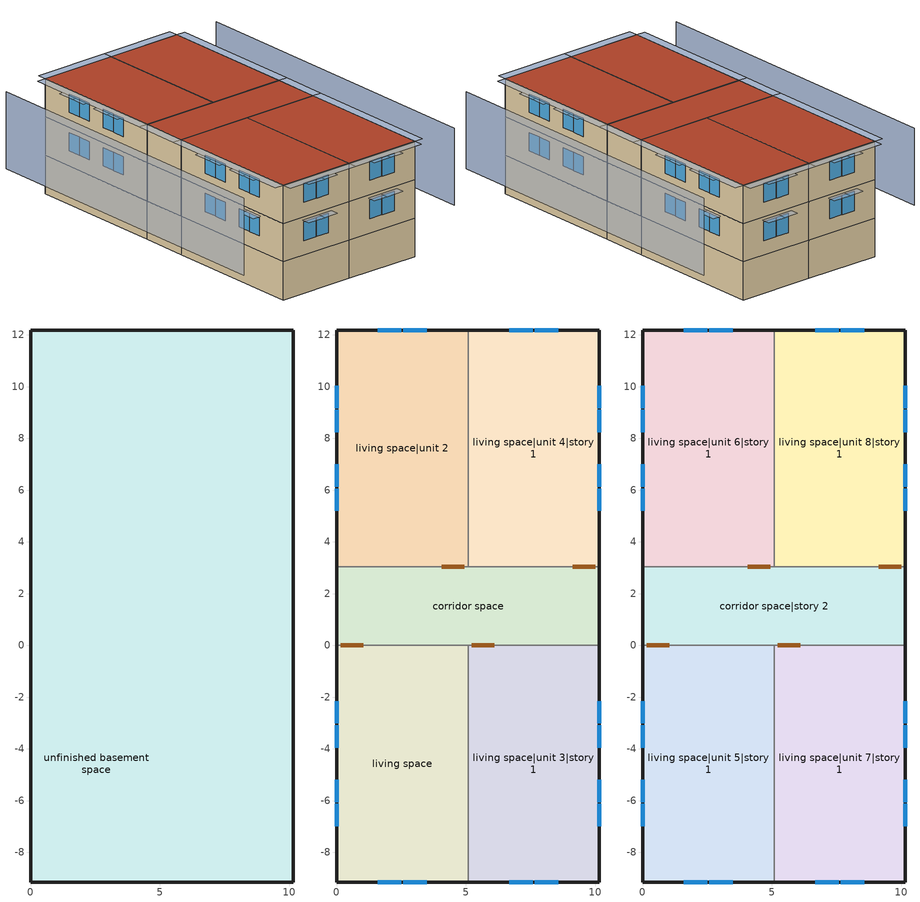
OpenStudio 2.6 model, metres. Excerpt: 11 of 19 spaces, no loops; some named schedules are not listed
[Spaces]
unfinished basement space
 floor foundation (FloorFndGrndUnfinB): 0,0 0,3.05 10.16,3.05 10.16,0 z-2.44
 floor foundation (FloorFndGrndUnfinB 1): 0,-9.14 0,0 5.08,0 5.08,-9.14 z-2.44
 floor foundation (FloorFndGrndUnfinB 3): 0,3.05 0,12.19 5.08,12.19 5.08,3.05 z-2.44
 floor foundation (FloorFndGrndUnfinB 2): 5.08,-9.14 5.08,0 10.16,0 10.16,-9.14 z-2.44
 floor foundation (FloorFndGrndUnfinB 4): 5.08,3.05 5.08,12.19 10.16,12.19 10.16,3.05 z-2.44
 wall foundation (WallFndGrndUnfinB 3): 0,12.19 0,3.05 0,0 z-2.44:0
 wall foundation (WallFndGrndUnfinB 4): 10.16,0 10.16,3.05 10.16,12.19 5.08,12.19 0,12.19 z-2.44:0
 wall foundation (WallFndGrndUnfinB 1): 0,0 0,-9.14 z-2.44:0
 wall foundation (WallFndGrndUnfinB 2): 0,-9.14 5.08,-9.14 10.16,-9.14 10.16,0 z-2.44:0
 ceiling adiabatic (RoofUnfinUninsExt): 10.16,0 10.16,3.05 0,3.05 0,0 z0
living space
 floor to unfinished basement space (FloorUnfinBInsFin Reversed): 0,-9.14 0,0 5.08,0 5.08,-9.14 z0
 wall outside (WallExtInsFin): 0,0 0,-9.14 5.08,-9.14 z0:2.44
 wall adiabatic (WallIntFinUninsFin): 5.08,0 0,0 z0:2.44
 wall to living space|unit 3|story 1 (WallIntFinUninsFin Reversed): 5.08,-9.14 5.08,0 z0:2.44
 window (WindowConstruction): 1.6,-9.14 2.51,-9.14 / 2.57,-9.14 3.48,-9.14 z0.91:2.13; 0,-2.15 0,-3.02 / 0,-3.08 0,-3.95 / 0,-5.2 0,-6.07 / 0,-6.13 0,-6.99 z0.98:2.13
living space|unit 2
 floor to unfinished basement space (FloorUnfinBInsFin Reversed): 0,3.05 0,12.19 5.08,12.19 5.08,3.05 z0
 wall outside (WallExtInsFin): 5.08,12.19 0,12.19 0,3.05 z0:2.44
 wall to living space|unit 4|story 1 (WallIntFinUninsFin Reversed): 5.08,3.05 5.08,12.19 z0:2.44
 wall adiabatic (WallIntFinUninsFin): 0,3.05 5.08,3.05 z0:2.44
 window (WindowConstruction): 3.48,12.19 2.57,12.19 / 2.51,12.19 1.6,12.19 z0.91:2.13; 0,10.04 0,9.17 / 0,9.11 0,8.25 / 0,6.99 0,6.13 / 0,6.07 0,5.2 z0.98:2.13
living space|unit 3|story 1
 floor to unfinished basement space (FloorUnfinBInsFin Reversed): 5.08,-9.14 5.08,0 10.16,0 10.16,-9.14 z0
 wall outside (WallExtInsFin): 5.08,-9.14 10.16,-9.14 10.16,0 z0:2.44
 wall adiabatic (WallIntFinUninsFin): 10.16,0 5.08,0 z0:2.44
 window (WindowConstruction): 6.68,-9.14 7.59,-9.14 / 7.65,-9.14 8.56,-9.14 z0.91:2.13; 10.16,-6.99 10.16,-6.13 / 10.16,-6.07 10.16,-5.2 / 10.16,-3.95 10.16,-3.08 / 10.16,-3.02 10.16,-2.15 z0.98:2.13
living space|unit 4|story 1
 floor to unfinished basement space (FloorUnfinBInsFin Reversed): 5.08,3.05 5.08,12.19 10.16,12.19 10.16,3.05 z0
 wall outside (WallExtInsFin): 10.16,3.05 10.16,12.19 5.08,12.19 z0:2.44
 wall adiabatic (WallIntFinUninsFin): 5.08,3.05 10.16,3.05 z0:2.44
 window (WindowConstruction): 8.56,12.19 7.65,12.19 / 7.59,12.19 6.68,12.19 z0.91:2.13; 10.16,5.2 10.16,6.07 / 10.16,6.13 10.16,6.99 / 10.16,8.25 10.16,9.11 / 10.16,9.17 10.16,10.04 z0.98:2.13
corridor space
 floor adiabatic (FloorUnfinUninsUnfin): 0,0 0,3.05 10.16,3.05 10.16,0 z0
 wall outside (WallExtUninsUnfin): 0,3.05 0,0 / 10.16,0 10.16,3.05 z0:2.44
 wall adiabatic (WallIntUnfinUninsUnfin): 0,0 5.08,0 10.16,0 / 10.16,3.05 5.08,3.05 0,3.05 z0:2.44
 door inside (UninsDoor): 0.15,0 1.02,0 / 4.93,3.05 4.06,3.05 / 5.23,0 6.1,0 / 10.01,3.05 9.14,3.05 z0:2.13
 ceiling adiabatic (RoofUnfinUninsExt): 10.16,0 10.16,3.05 0,3.05 0,0 z2.44
living space|unit 5|story 1
 floor to living space (FloorFinUninsFin): 0,-9.14 0,0 5.08,0 5.08,-9.14 z2.44
 wall outside (WallExtInsFin): 0,0 0,-9.14 5.08,-9.14 z2.44:4.88
 wall to living space|unit 7|story 1 (WallIntFinUninsFin): 5.08,-9.14 5.08,0 z2.44:4.88
 wall adiabatic (WallIntFinUninsFin): 5.08,0 0,0 z2.44:4.88
 window (WindowConstruction): 1.6,-9.14 2.51,-9.14 / 2.57,-9.14 3.48,-9.14 z3.35:4.57; 0,-2.15 0,-3.02 / 0,-3.08 0,-3.95 / 0,-5.2 0,-6.07 / 0,-6.13 0,-6.99 z3.42:4.57
 roof outside (RoofFinInsExt): 5.08,-9.14 5.08,0 0,0 0,-9.14 z4.88
living space|unit 6|story 1
 floor to living space|unit 2 (FloorFinUninsFin): 0,3.05 0,12.19 5.08,12.19 5.08,3.05 z2.44
 wall outside (WallExtInsFin): 5.08,12.19 0,12.19 0,3.05 z2.44:4.88
 wall adiabatic (WallIntFinUninsFin): 0,3.05 5.08,3.05 z2.44:4.88
 wall to living space|unit 8|story 1 (WallIntFinUninsFin): 5.08,3.05 5.08,12.19 z2.44:4.88
 window (WindowConstruction): 3.48,12.19 2.57,12.19 / 2.51,12.19 1.6,12.19 z3.35:4.57; 0,10.04 0,9.17 / 0,9.11 0,8.25 / 0,6.99 0,6.13 / 0,6.07 0,5.2 z3.42:4.57
 roof outside (RoofFinInsExt): 5.08,3.05 5.08,12.19 0,12.19 0,3.05 z4.88
living space|unit 7|story 1
 floor to living space|unit 3|story 1 (FloorFinUninsFin): 5.08,-9.14 5.08,0 10.16,0 10.16,-9.14 z2.44
 wall outside (WallExtInsFin): 5.08,-9.14 10.16,-9.14 10.16,0 z2.44:4.88
 wall adiabatic (WallIntFinUninsFin): 10.16,0 5.08,0 z2.44:4.88
 window (WindowConstruction): 6.68,-9.14 7.59,-9.14 / 7.65,-9.14 8.56,-9.14 z3.35:4.57; 10.16,-6.99 10.16,-6.13 / 10.16,-6.07 10.16,-5.2 / 10.16,-3.95 10.16,-3.08 / 10.16,-3.02 10.16,-2.15 z3.42:4.57
 roof outside (RoofFinInsExt): 10.16,-9.14 10.16,0 5.08,0 5.08,-9.14 z4.88
living space|unit 8|story 1
 floor to living space|unit 4|story 1 (FloorFinUninsFin): 5.08,3.05 5.08,12.19 10.16,12.19 10.16,3.05 z2.44
 wall outside (WallExtInsFin): 10.16,3.05 10.16,12.19 5.08,12.19 z2.44:4.88
 wall adiabatic (WallIntFinUninsFin): 5.08,3.05 10.16,3.05 z2.44:4.88
 window (WindowConstruction): 8.56,12.19 7.65,12.19 / 7.59,12.19 6.68,12.19 z3.35:4.57; 10.16,5.2 10.16,6.07 / 10.16,6.13 10.16,6.99 / 10.16,8.25 10.16,9.11 / 10.16,9.17 10.16,10.04 z3.42:4.57
 roof outside (RoofFinInsExt): 10.16,3.05 10.16,12.19 5.08,12.19 5.08,3.05 z4.88
corridor space|story 2
 floor adiabatic (FloorUnfinUninsUnfin): 0,0 0,3.05 10.16,3.05 10.16,0 z2.44
 wall outside (WallExtUninsUnfin): 10.16,0 10.16,3.05 / 0,3.05 0,0 z2.44:4.88
 wall adiabatic (WallIntUnfinUninsUnfin): 10.16,3.05 5.08,3.05 0,3.05 / 0,0 5.08,0 10.16,0 z2.44:4.88
 door inside (UninsDoor): 4.93,3.05 4.06,3.05 / 0.15,0 1.02,0 / 10.01,3.05 9.14,3.05 / 5.23,0 6.1,0 z2.44:4.57
 roof outside (RoofUnfinUninsExt): 10.16,0 10.16,3.05 0,3.05 0,0 z4.88
shading: -3.05,12.19 -3.05,-9.14 / 13.21,-9.14 13.21,12.19 z0:4.88; 5.08,-9.75 10.16,-9.75 10.16,-9.14 5.08,-9.14 z4.88; 10.77,-9.14 10.77,0 10.16,0 10.16,-9.14 z4.88; 0,-9.75 5.08,-9.75 5.08,-9.14 0,-9.14 z4.88; -0.61,0 -0.61,-9.14 0,-9.14 0,0 z4.88; 5.08,12.8 0,12.8 0,12.19 5.08,12.19 z4.88; -0.61,12.19 -0.61,3.05 0,3.05 0,12.19 z4.88; 10.77,3.05 10.77,12.19 10.16,12.19 10.16,3.05 z4.88; 10.16,12.8 5.08,12.8 5.08,12.19 10.16,12.19 z4.88; 10.77,0 10.77,3.05 10.16,3.05 10.16,0 z4.88; -0.61,3.05 -0.61,0 0,0 0,3.05 z4.88; 0,-6.22 0,-5.05 -0.61,-5.05 -0.61,-6.22 z4.72; 0,5.97 0,7.15 -0.61,7.15 -0.61,5.97 z2.29; 2.66,-9.14 1.44,-9.14 1.44,-9.75 2.66,-9.75 z2.29; 10.16,9.27 10.16,8.09 10.77,8.09 10.77,9.27 z4.72; 10.16,6.22 10.16,5.05 10.77,5.05 10.77,6.22 z2.29; 8.72,-9.14 7.5,-9.14 7.5,-9.75 8.72,-9.75 z2.29; 10.16,-5.97 10.16,-7.15 10.77,-7.15 10.77,-5.97 z4.72; 0,-7.15 0,-5.97 -0.61,-5.97 -0.61,-7.15 z2.29; 2.42,12.19 3.64,12.19 3.64,12.8 2.42,12.8 z4.72; 3.64,-9.14 2.42,-9.14 2.42,-9.75 3.64,-9.75 z2.29; 7.74,-9.14 6.52,-9.14 6.52,-9.75 7.74,-9.75 z4.72; 8.72,-9.14 7.5,-9.14 7.5,-9.75 8.72,-9.75 z4.72; 10.16,10.19 10.16,9.02 10.77,9.02 10.77,10.19 z2.29; 10.16,9.27 10.16,8.09 10.77,8.09 10.77,9.27 z2.29; 7.74,-9.14 6.52,-9.14 6.52,-9.75 7.74,-9.75 z2.29; 2.66,-9.14 1.44,-9.14 1.44,-9.75 2.66,-9.75 z4.72; 3.64,-9.14 2.42,-9.14 2.42,-9.75 3.64,-9.75 z4.72; 10.16,-2 10.16,-3.17 10.77,-3.17 10.77,-2 z2.29; 0,9.02 0,10.19 -0.61,10.19 -0.61,9.02 z2.29; 7.5,12.19 8.72,12.19 8.72,12.8 7.5,12.8 z4.72; 6.52,12.19 7.74,12.19 7.74,12.8 6.52,12.8 z4.72; 2.42,12.19 3.64,12.19 3.64,12.8 2.42,12.8 z2.29; 1.44,12.19 2.66,12.19 2.66,12.8 1.44,12.8 z2.29; 7.5,12.19 8.72,12.19 8.72,12.8 7.5,12.8 z2.29; 6.52,12.19 7.74,12.19 7.74,12.8 6.52,12.8 z2.29; 1.44,12.19 2.66,12.19 2.66,12.8 1.44,12.8 z4.72; 0,-3.17 0,-2 -0.61,-2 -0.61,-3.17 z2.29; 0,-4.1 0,-2.93 -0.61,-2.93 -0.61,-4.1 z2.29; 0,9.02 0,10.19 -0.61,10.19 -0.61,9.02 z4.72; 0,-6.22 0,-5.05 -0.61,-5.05 -0.61,-6.22 z2.29; 10.16,6.22 10.16,5.05 10.77,5.05 10.77,6.22 z4.72; 0,-3.17 0,-2 -0.61,-2 -0.61,-3.17 z4.72; 0,8.09 0,9.27 -0.61,9.27 -0.61,8.09 z2.29; 0,5.05 0,6.22 -0.61,6.22 -0.61,5.05 z2.29; 0,-4.1 0,-2.93 -0.61,-2.93 -0.61,-4.1 z4.72; 0,-7.15 0,-5.97 -0.61,-5.97 -0.61,-7.15 z4.72; 10.16,10.19 10.16,9.02 10.77,9.02 10.77,10.19 z4.72; 0,8.09 0,9.27 -0.61,9.27 -0.61,8.09 z4.72; 10.16,-2.93 10.16,-4.1 10.77,-4.1 10.77,-2.93 z4.72; 0,5.97 0,7.15 -0.61,7.15 -0.61,5.97 z4.72; 0,5.05 0,6.22 -0.61,6.22 -0.61,5.05 z4.72; 10.16,7.15 10.16,5.97 10.77,5.97 10.77,7.15 z4.72; 10.16,-5.05 10.16,-6.22 10.77,-6.22 10.77,-5.05 z4.72; 10.16,-2 10.16,-3.17 10.77,-3.17 10.77,-2 z4.72; 10.16,7.15 10.16,5.97 10.77,5.97 10.77,7.15 z2.29; 10.16,-2.93 10.16,-4.1 10.77,-4.1 10.77,-2.93 z2.29; 10.16,-5.97 10.16,-7.15 10.77,-7.15 10.77,-5.97 z2.29; 10.16,-5.05 10.16,-6.22 10.77,-6.22 10.77,-5.05 z2.29
[Site]
Denver Intl Ap_CO_USA: Latitude {deg}=39.83; Longitude {deg}=-104.65; Time Zone {hr}=-7; Elevation {m}=1650; Terrain=Suburbs
[ClimateZones]
Climate Zone Institution Name 2=Building America; Climate Zone Document Year 2=0; Climate Zone Value 2=Cold
[Site:WaterMainsTemperature]
Calculation Method=Correlation; Annual Average Outdoor Air Temperature {C}=10.8753; Maximum Difference In Monthly Average Outdoor Air Temperatures {deltaC}=23.1524
[Site:GroundTemperature:Deep]
10.8753, 10.8753, 10.8753, 10.8753, 10.8753, 10.8753, 10.8753, 10.8753, 10.8753, 10.8753, 10.8753, 10.8753
[Building]
Building 1: North Axis {deg}=270; Standards Number of Stories=3; Standards Number of Above Ground Stories=2; Standards Building Type=multifamily; Standards Number of Living Units=8
[Material] Roughness=Rough
Name | Thickness {m} | Conductivity {W/m-K} | Density {kg/m3} | Specific Heat {J/kg-K} | Thermal Absorptance | Solar Absorptance | Visible Absorptance
Asphalt Shingles, Medium | 0.009525 | 0.162714 | 1121.4 | 1465.45 | 0.91 | 0.85 | 0.85
RoofSheathing | 0.01905 | 0.115458 | 512.64 | 1214.23
RoofIns | 0.23495 | 0.0475499 | 78.34581 | 1123.46
Drywall 0.5 in. | 0.0127 | 0.160291 | 801 | 837.4 | 0.9 | 0.5 | 0.1
RoofStudAndAirRoof | 0.23495 | 9.59352 | 37.0049 | 1207.88
Vinyl, Light | 0.009525 | 0.089435 | 177.822 | 1046.75 | 0.9 | 0.3 | 0.3
WallSheathing | 0.0127 | 0.115458 | 512.64 | 1214.23
WallStudAndCavity | 0.0889 | 0.054245 | 162.403 | 1178.92
WallStudAndCavity 1 | 0.0889 | 0.393744 | 83.0341 | 1211.67
WallStudAndCavity 2 | 0.0889 | 0.396154 | 83.0341 | 1211.67
WallStudAndCavity 3 | 0.0889 | 0.403258 | 83.0341 | 1211.67
residential furniture material living space|unit 8|story 1 | 0.1524 | 0.115458 | 640.8 | 1214.23 | 0.9 | 0.6 | 0.1
FoundationExtVertIns; FoundationExtVertIns 1; FoundationExtVertIns 2; FoundationExtVertIns 3; FoundationExtVertIns 4 | 0.051816 | 0.029427 | 32.04 | 1214.23
Concrete 8.0 in. | 0.2032 | 1.31141 | 2242.8 | 837.4 | 0.9
Concrete 4.0 in. | 0.1016 | 1.31141 | 2242.8 | 837.4 | 0.9
FloorIns | 0.23495 | 2.59817 | 67.691 | 1210.98
Wood Floor | 0.015875 | 0.115458 | 544.68 | 1214.23
Floor Covering | 0.0127 | 0.0433444 | 54.468 | 1339.84 | 0.9 | 0.9
FloorFinStudAndAirFloor | 0.1397 | 0.557395 | 67.691 | 1210.98
FloorFinStudAndAirFloor 1 | 0.1397 | 0.606274 | 67.691 | 1210.98
DoorMaterial | 0.04445 | 0.0612267 | 512.64 | 1214.23
[Construction]
RoofFinInsExt: Asphalt Shingles, Medium, RoofSheathing, RoofIns, Drywall 0.5 in.
RoofUnfinUninsExt: Asphalt Shingles, Medium, RoofSheathing, RoofStudAndAirRoof
WallExtInsFin: Vinyl, Light, WallSheathing, WallStudAndCavity, Drywall 0.5 in.
WallExtUninsUnfin: Vinyl, Light, WallSheathing, WallStudAndCavity 1
WallIntFinUninsFin: Vinyl, Light, WallStudAndCavity 2, Drywall 0.5 in.
WallIntFinUninsFin Reversed: Drywall 0.5 in., WallStudAndCavity 2, Vinyl, Light
WallIntUnfinUninsUnfin: Vinyl, Light, WallStudAndCavity 3
residential furniture construction living space|unit 8|story 1; residential furniture construction living space; residential furniture construction living space|unit 2; residential furniture construction living space|unit 7|story 1; residential furniture construction living space|unit 4|story 1; residential furniture construction living space|unit 3|story 1; residential furniture construction living space|unit 5|story 1; residential furniture construction living space|unit 6|story 1; residential furniture construction unfinished basement space: residential furniture material living space|unit 8|story 1
FloorFndGrndUnfinB; FloorFndGrndUnfinB 1; FloorFndGrndUnfinB 2; FloorFndGrndUnfinB 3; FloorFndGrndUnfinB 4: Concrete 4.0 in.
WallFndGrndUnfinB 1; WallFndGrndUnfinB 2; WallFndGrndUnfinB 3; WallFndGrndUnfinB 4: Concrete 8.0 in.
FloorUnfinBInsFin Reversed: Floor Covering, Wood Floor, RoofSheathing, FloorIns
FloorFinUninsFin: Drywall 0.5 in., FloorFinStudAndAirFloor, RoofSheathing, Wood Floor, Floor Covering
FloorUnfinUninsUnfin: FloorFinStudAndAirFloor 1, RoofSheathing
WindowConstruction: WindowMaterial
UninsDoor: DoorMaterial
[WindowMaterial:Shade]
CoolingShade: Solar Transmittance=0.999; Solar Reflectance=0.00099; Visible Transmittance=0.999; Visible Reflectance=0.00099; Thermal Hemispherical Emissivity=1e-005; Thermal Transmittance=0.999; Thickness {m}=0.0001; Conductivity {W/m-K}=10000; Shade to Glass Distance {m}=0.001; Top Opening Multiplier=0; Bottom Opening Multiplier=0; Left-Side Opening Multiplier=0; Right-Side Opening Multiplier=0; Airflow Permeability=0
[WindowMaterial:SimpleGlazingSystem]
WindowMaterial: U-Factor {W/m2-K}=2.10086; Solar Heat Gain Coefficient=0.21
[BuildingUnit] Building Unit Type=Residential
EPWWeatherInfo; unit 1; unit 2; unit 3; unit 4; unit 5; unit 6; unit 7; unit 8
[ThermalZone] Use Ideal Air Loads=No
Name | Thermostat | Volume {m3}
living zone | living zone temperature setpoint
living zone|unit 2 | living zone|unit 2 temperature setpoint
living zone|unit 3 | living zone|unit 3 temperature setpoint
living zone|unit 4 | living zone|unit 4 temperature setpoint
living zone|unit 5 | living zone|unit 5 temperature setpoint
living zone|unit 6 | living zone|unit 6 temperature setpoint
living zone|unit 7 | living zone|unit 7 temperature setpoint
living zone|unit 8 | living zone|unit 8 temperature setpoint
corridor zone; unfinished basement zone
res ds_1 ret air zone; res ds_2 ret air zone; res ds_3 ret air zone; res ds_4 ret air zone |  | 0.637129
res ds_6 ret air zone; res ds_5 ret air zone; res ds_8 ret air zone; res ds_7 ret air zone |  | 0
[Space]
Name | Space Type | Thermal Zone | Building Unit
living space | Space Type 1 | living zone | unit 1
living space|unit 2 | Space Type 1 | living zone|unit 2 | unit 2
living space|unit 3|story 1 | Space Type 1 | living zone|unit 3 | unit 3
living space|unit 4|story 1 | Space Type 1 | living zone|unit 4 | unit 4
living space|unit 5|story 1 | Space Type 1 | living zone|unit 5 | unit 5
living space|unit 6|story 1 | Space Type 1 | living zone|unit 6 | unit 6
living space|unit 7|story 1 | Space Type 1 | living zone|unit 7 | unit 7
living space|unit 8|story 1 | Space Type 1 | living zone|unit 8 | unit 8
corridor space; corridor space|story 2 | Space Type 2 | corridor zone
unfinished basement space | Space Type 3 | unfinished basement zone
res ds_1 ret air space |  | res ds_1 ret air zone
res ds_2 ret air space |  | res ds_2 ret air zone
res ds_3 ret air space |  | res ds_3 ret air zone
res ds_6 ret air space |  | res ds_6 ret air zone
res ds_5 ret air space |  | res ds_5 ret air zone
res ds_4 ret air space |  | res ds_4 ret air zone
res ds_8 ret air space |  | res ds_8 ret air zone
res ds_7 ret air space |  | res ds_7 ret air zone
[SpaceType]
Name | Standards Space Type
Space Type 1 | living
Space Type 2 | corridor
Space Type 3 | unfinished basement
[People:Definition] Number of People Calculation Method=People; Number of People {people}=3.39; Fraction Radiant=0.319734; Sensible Heat Fraction=0.573; Carbon Dioxide Generation Rate {m3/s-W}=0; Enable ASHRAE 55 Comfort Warnings=No; Mean Radiant Temperature Calculation Type=ZoneAveraged
residential occupants|living space; residential occupants|unit 2|living space|unit 2; residential occupants|unit 3|living space|unit 3|story 1; residential occupants|unit 6|living space|unit 6|story 1; residential occupants|unit 5|living space|unit 5|story 1; residential occupants|unit 4|living space|unit 4|story 1; residential occupants|unit 8|living space|unit 8|story 1; residential occupants|unit 7|living space|unit 7|story 1
[People] Number of People Schedule=residential occupants schedule; Activity Level Schedule=Schedule Ruleset 1; Multiplier=1
Name | People Definition | Space or SpaceType
residential occupants|living space | residential occupants|living space | living space
residential occupants|unit 2|living space|unit 2 | residential occupants|unit 2|living space|unit 2 | living space|unit 2
residential occupants|unit 3|living space|unit 3|story 1 | residential occupants|unit 3|living space|unit 3|story 1 | living space|unit 3|story 1
residential occupants|unit 6|living space|unit 6|story 1 | residential occupants|unit 6|living space|unit 6|story 1 | living space|unit 6|story 1
residential occupants|unit 5|living space|unit 5|story 1 | residential occupants|unit 5|living space|unit 5|story 1 | living space|unit 5|story 1
residential occupants|unit 4|living space|unit 4|story 1 | residential occupants|unit 4|living space|unit 4|story 1 | living space|unit 4|story 1
residential occupants|unit 8|living space|unit 8|story 1 | residential occupants|unit 8|living space|unit 8|story 1 | living space|unit 8|story 1
residential occupants|unit 7|living space|unit 7|story 1 | residential occupants|unit 7|living space|unit 7|story 1 | living space|unit 7|story 1
[InternalMass:Definition] Design Level Calculation Method=SurfaceArea
Name | Construction | Surface Area {m2}
residential furniture mass living space|unit 8|story 1 | residential furniture construction living space|unit 8|story 1 | 18.5806
residential furniture mass living space | residential furniture construction living space | 18.5806
residential furniture mass living space|unit 2 | residential furniture construction living space|unit 2 | 18.5806
residential furniture mass living space|unit 7|story 1 | residential furniture construction living space|unit 7|story 1 | 18.5806
residential furniture mass living space|unit 4|story 1 | residential furniture construction living space|unit 4|story 1 | 18.5806
residential furniture mass living space|unit 3|story 1 | residential furniture construction living space|unit 3|story 1 | 18.5806
residential furniture mass living space|unit 5|story 1 | residential furniture construction living space|unit 5|story 1 | 18.5806
residential furniture mass living space|unit 6|story 1 | residential furniture construction living space|unit 6|story 1 | 18.5806
residential furniture mass unfinished basement space | residential furniture construction unfinished basement space | 86.7095
[InternalMass] Multiplier=1
Name | Internal Mass Definition | Space or SpaceType
residential furniture mass living space|unit 8|story 1 | residential furniture mass living space|unit 8|story 1 | living space|unit 8|story 1
residential furniture mass living space | residential furniture mass living space | living space
residential furniture mass living space|unit 2 | residential furniture mass living space|unit 2 | living space|unit 2
residential furniture mass living space|unit 7|story 1 | residential furniture mass living space|unit 7|story 1 | living space|unit 7|story 1
residential furniture mass living space|unit 4|story 1 | residential furniture mass living space|unit 4|story 1 | living space|unit 4|story 1
residential furniture mass living space|unit 3|story 1 | residential furniture mass living space|unit 3|story 1 | living space|unit 3|story 1
residential furniture mass living space|unit 5|story 1 | residential furniture mass living space|unit 5|story 1 | living space|unit 5|story 1
residential furniture mass living space|unit 6|story 1 | residential furniture mass living space|unit 6|story 1 | living space|unit 6|story 1
residential furniture mass unfinished basement space | residential furniture mass unfinished basement space | unfinished basement space
[Foundation:Kiva] Exterior Vertical Insulation Depth {m}=2.4384; Wall Height Above Grade {m}=0.2032; Wall Depth Below Slab {m}=0.2032
Name | Exterior Vertical Insulation Material
Foundation Kiva 1 | FoundationExtVertIns
Foundation Kiva 2 | FoundationExtVertIns 1
Foundation Kiva 3 | FoundationExtVertIns 2
Foundation Kiva 4 | FoundationExtVertIns 3
Foundation Kiva 5 | FoundationExtVertIns 4
[Foundation:Kiva:Settings]
Soil Conductivity {W/m-K}=1.731; Soil Density {kg/m3}=1842.3; Soil Specific Heat {J/kg-K}=418.7; Ground Solar Absorptivity=0.9; Ground Thermal Absorptivity=0.9; Ground Surface Roughness {m}=0.03; Far-Field Width {m}=40; Deep-Ground Boundary Condition=ZeroFlux; Deep-Ground Depth {m}=40; Minimum Cell Dimension {m}=0.02; Maximum Cell Growth Coefficient=1.5; Simulation Timestep=Hourly
[SurfaceProperty:ExposedFoundationPerimeter] Exposed Perimeter Calculation Method=TotalExposedPerimeter
Name | Total Exposed Perimeter {m}
Surface 61 | 6.096
Surface 67; Surface 81; Surface 73; Surface 86 | 14.224
[ShadingControl]
WindowShadingControl: Shading Type=InteriorShade; Shading Device Material=CoolingShade; Shading Control Type=OnIfScheduleAllows; Schedule=Window shading schedule; Shading Control Is Scheduled=Yes
[OtherEquipment:Definition] Design Level Calculation Method=EquipmentLevel; Design Level {W}=0
Name | Fraction Latent | Fraction Radiant | Fraction Lost
res wh_1 sens; res wh_2 sens; res wh_3 sens; res wh_6 sens; res wh_5 sens; res wh_4 sens; res wh_8 sens; res wh_7 sens | 0 | 0 | 0
res wh_1 lat; res wh_2 lat; res wh_3 lat; res wh_6 lat; res wh_5 lat; res wh_4 lat; res wh_8 lat; res wh_7 lat | 1 | 0 | 0
res ds_1 sup s lk to lv equip; res ds_1 sup lat lk to lv equip; res ds_1 sup d cn to lv equip; res ds_1 sup d cn to ah equip; res ds_1 ret d cn to pl equip; res ds_1 ret d cn to ah equip; res ds_1 sup s lk to ah equip; res ds_1 sup lat lk to ah equip; res ds_1 ret s lk equip; res ds_1 ret lat lk equip; res ds_2 sup s lk to lv equip; res ds_2 sup lat lk to lv equip; res ds_2 sup d cn to lv equip; res ds_2 sup d cn to ah equip; res ds_2 ret d cn to pl equip; res ds_2 ret d cn to ah equip; res ds_2 sup s lk to ah equip; res ds_2 sup lat lk to ah equip; res ds_2 ret s lk equip; res ds_2 ret lat lk equip; res ds_3 sup s lk to lv equip; res ds_3 sup lat lk to lv equip; res ds_3 sup d cn to lv equip; res ds_3 sup d cn to ah equip; res ds_3 ret d cn to pl equip; res ds_3 ret d cn to ah equip; res ds_3 sup s lk to ah equip; res ds_3 sup lat lk to ah equip; res ds_3 ret s lk equip; res ds_3 ret lat lk equip; res ds_4 sup s lk to lv equip; res ds_4 sup lat lk to lv equip; res ds_4 sup d cn to lv equip; res ds_4 sup d cn to ah equip; res ds_4 ret d cn to pl equip; res ds_4 ret d cn to ah equip; res ds_4 sup s lk to ah equip; res ds_4 sup lat lk to ah equip; res ds_4 ret s lk equip; res ds_4 ret lat lk equip
[OtherEquipment] Schedule=Always On Discrete
Name | Other Equipment Definition | Space or SpaceType | Fuel Type
res wh_1 sens | res wh_1 sens | unfinished basement space
res wh_1 lat | res wh_1 lat | unfinished basement space
res wh_2 sens | res wh_2 sens | unfinished basement space
res wh_2 lat | res wh_2 lat | unfinished basement space
res wh_3 sens | res wh_3 sens | unfinished basement space
res wh_3 lat | res wh_3 lat | unfinished basement space
res wh_6 sens | res wh_6 sens | living space|unit 6|story 1
res wh_6 lat | res wh_6 lat | living space|unit 6|story 1
res wh_5 sens | res wh_5 sens | living space|unit 5|story 1
res wh_5 lat | res wh_5 lat | living space|unit 5|story 1
res wh_4 sens | res wh_4 sens | unfinished basement space
res wh_4 lat | res wh_4 lat | unfinished basement space
res wh_8 sens | res wh_8 sens | living space|unit 8|story 1
res wh_8 lat | res wh_8 lat | living space|unit 8|story 1
res wh_7 sens | res wh_7 sens | living space|unit 7|story 1
res wh_7 lat | res wh_7 lat | living space|unit 7|story 1
res ds_1 sup s lk to lv equip | res ds_1 sup s lk to lv equip | living space | None
res ds_1 sup lat lk to lv equip | res ds_1 sup lat lk to lv equip | living space | None
res ds_1 sup d cn to lv equip | res ds_1 sup d cn to lv equip | living space | None
res ds_1 sup d cn to ah equip | res ds_1 sup d cn to ah equip | unfinished basement space | None
res ds_1 ret d cn to pl equip | res ds_1 ret d cn to pl equip | res ds_1 ret air space | None
res ds_1 ret d cn to ah equip | res ds_1 ret d cn to ah equip | unfinished basement space | None
res ds_1 sup s lk to ah equip | res ds_1 sup s lk to ah equip | unfinished basement space | None
res ds_1 sup lat lk to ah equip | res ds_1 sup lat lk to ah equip | unfinished basement space | None
res ds_1 ret s lk equip | res ds_1 ret s lk equip | res ds_1 ret air space | None
res ds_1 ret lat lk equip | res ds_1 ret lat lk equip | res ds_1 ret air space | None
res ds_2 sup s lk to lv equip | res ds_2 sup s lk to lv equip | living space|unit 2 | None
res ds_2 sup lat lk to lv equip | res ds_2 sup lat lk to lv equip | living space|unit 2 | None
res ds_2 sup d cn to lv equip | res ds_2 sup d cn to lv equip | living space|unit 2 | None
res ds_2 sup d cn to ah equip | res ds_2 sup d cn to ah equip | unfinished basement space | None
res ds_2 ret d cn to pl equip | res ds_2 ret d cn to pl equip | res ds_2 ret air space | None
res ds_2 ret d cn to ah equip | res ds_2 ret d cn to ah equip | unfinished basement space | None
res ds_2 sup s lk to ah equip | res ds_2 sup s lk to ah equip | unfinished basement space | None
res ds_2 sup lat lk to ah equip | res ds_2 sup lat lk to ah equip | unfinished basement space | None
res ds_2 ret s lk equip | res ds_2 ret s lk equip | res ds_2 ret air space | None
res ds_2 ret lat lk equip | res ds_2 ret lat lk equip | res ds_2 ret air space | None
res ds_3 sup s lk to lv equip | res ds_3 sup s lk to lv equip | living space|unit 3|story 1 | None
res ds_3 sup lat lk to lv equip | res ds_3 sup lat lk to lv equip | living space|unit 3|story 1 | None
res ds_3 sup d cn to lv equip | res ds_3 sup d cn to lv equip | living space|unit 3|story 1 | None
res ds_3 sup d cn to ah equip | res ds_3 sup d cn to ah equip | unfinished basement space | None
res ds_3 ret d cn to pl equip | res ds_3 ret d cn to pl equip | res ds_3 ret air space | None
res ds_3 ret d cn to ah equip | res ds_3 ret d cn to ah equip | unfinished basement space | None
res ds_3 sup s lk to ah equip | res ds_3 sup s lk to ah equip | unfinished basement space | None
res ds_3 sup lat lk to ah equip | res ds_3 sup lat lk to ah equip | unfinished basement space | None
res ds_3 ret s lk equip | res ds_3 ret s lk equip | res ds_3 ret air space | None
res ds_3 ret lat lk equip | res ds_3 ret lat lk equip | res ds_3 ret air space | None
res ds_4 sup s lk to lv equip | res ds_4 sup s lk to lv equip | living space|unit 4|story 1 | None
res ds_4 sup lat lk to lv equip | res ds_4 sup lat lk to lv equip | living space|unit 4|story 1 | None
res ds_4 sup d cn to lv equip | res ds_4 sup d cn to lv equip | living space|unit 4|story 1 | None
res ds_4 sup d cn to ah equip | res ds_4 sup d cn to ah equip | unfinished basement space | None
res ds_4 ret d cn to pl equip | res ds_4 ret d cn to pl equip | res ds_4 ret air space | None
res ds_4 ret d cn to ah equip | res ds_4 ret d cn to ah equip | unfinished basement space | None
res ds_4 sup s lk to ah equip | res ds_4 sup s lk to ah equip | unfinished basement space | None
res ds_4 sup lat lk to ah equip | res ds_4 sup lat lk to ah equip | unfinished basement space | None
res ds_4 ret s lk equip | res ds_4 ret s lk equip | res ds_4 ret air space | None
res ds_4 ret lat lk equip | res ds_4 ret lat lk equip | res ds_4 ret air space | None
[ThermostatSetpoint:DualSetpoint] Heating Setpoint Temperature Schedule=residential heating setpoint; Cooling Setpoint Temperature Schedule=residential cooling setpoint
living zone temperature setpoint; living zone|unit 2 temperature setpoint; living zone|unit 3 temperature setpoint; living zone|unit 5 temperature setpoint; living zone|unit 4 temperature setpoint; living zone|unit 6 temperature setpoint; living zone|unit 8 temperature setpoint; living zone|unit 7 temperature setpoint
[ElectricEquipment:Definition] Design Level Calculation Method=EquipmentLevel
Name | Design Level {W} | Fraction Latent | Fraction Radiant | Fraction Lost
residential refrigerator; residential refrigerator|unit 2; residential refrigerator|unit 3; residential refrigerator|unit 6; residential refrigerator|unit 5; residential refrigerator|unit 4; residential refrigerator|unit 8; residential refrigerator|unit 7 | 65.0889 | 0 | 0 | 0
residential misc plug loads|living space; residential misc plug loads|unit 2|living space|unit 2; residential misc plug loads|unit 3|living space|unit 3|story 1; residential misc plug loads|unit 6|living space|unit 6|story 1; residential misc plug loads|unit 5|living space|unit 5|story 1; residential misc plug loads|unit 4|living space|unit 4|story 1; residential misc plug loads|unit 8|living space|unit 8|story 1; residential misc plug loads|unit 7|living space|unit 7|story 1 | 326.642 | 0.021 | 0.558 | 0.049
res infil_1 house fan; res infil_1 range fan; res infil_1 bath fan; res infil_2 house fan; res infil_2 range fan; res infil_2 bath fan; res infil_3 house fan; res infil_3 range fan; res infil_3 bath fan; res infil_6 house fan; res infil_6 range fan; res infil_6 bath fan; res infil_5 house fan; res infil_5 range fan; res infil_5 bath fan; res infil_4 house fan; res infil_4 range fan; res infil_4 bath fan; res infil_8 house fan; res infil_8 range fan; res infil_8 bath fan; res infil_7 house fan; res infil_7 range fan; res infil_7 bath fan | 0 | 0 | 0 | 1
[ElectricEquipment]
Name | Electric Equipment Definition | Space or SpaceType | Schedule
residential refrigerator | residential refrigerator | living space | residential refrigerator schedule
residential refrigerator|unit 2 | residential refrigerator|unit 2 | living space|unit 2 | residential refrigerator schedule
residential refrigerator|unit 3 | residential refrigerator|unit 3 | living space|unit 3|story 1 | residential refrigerator schedule
residential refrigerator|unit 6 | residential refrigerator|unit 6 | living space|unit 6|story 1 | residential refrigerator schedule
residential refrigerator|unit 5 | residential refrigerator|unit 5 | living space|unit 5|story 1 | residential refrigerator schedule
residential refrigerator|unit 4 | residential refrigerator|unit 4 | living space|unit 4|story 1 | residential refrigerator schedule
residential refrigerator|unit 8 | residential refrigerator|unit 8 | living space|unit 8|story 1 | residential refrigerator schedule
residential refrigerator|unit 7 | residential refrigerator|unit 7 | living space|unit 7|story 1 | residential refrigerator schedule
residential misc plug loads|living space | residential misc plug loads|living space | living space | residential misc plug loads schedule
residential misc plug loads|unit 2|living space|unit 2 | residential misc plug loads|unit 2|living space|unit 2 | living space|unit 2 | residential misc plug loads schedule
residential misc plug loads|unit 3|living space|unit 3|story 1 | residential misc plug loads|unit 3|living space|unit 3|story 1 | living space|unit 3|story 1 | residential misc plug loads schedule
residential misc plug loads|unit 6|living space|unit 6|story 1 | residential misc plug loads|unit 6|living space|unit 6|story 1 | living space|unit 6|story 1 | residential misc plug loads schedule
residential misc plug loads|unit 5|living space|unit 5|story 1 | residential misc plug loads|unit 5|living space|unit 5|story 1 | living space|unit 5|story 1 | residential misc plug loads schedule
residential misc plug loads|unit 4|living space|unit 4|story 1 | residential misc plug loads|unit 4|living space|unit 4|story 1 | living space|unit 4|story 1 | residential misc plug loads schedule
residential misc plug loads|unit 8|living space|unit 8|story 1 | residential misc plug loads|unit 8|living space|unit 8|story 1 | living space|unit 8|story 1 | residential misc plug loads schedule
residential misc plug loads|unit 7|living space|unit 7|story 1 | residential misc plug loads|unit 7|living space|unit 7|story 1 | living space|unit 7|story 1 | residential misc plug loads schedule
res infil_1 house fan | res infil_1 house fan | living space | Always On Discrete
res infil_1 range fan | res infil_1 range fan | living space | Always On Discrete
res infil_1 bath fan | res infil_1 bath fan | living space | Always On Discrete
res infil_2 house fan | res infil_2 house fan | living space|unit 2 | Always On Discrete
res infil_2 range fan | res infil_2 range fan | living space|unit 2 | Always On Discrete
res infil_2 bath fan | res infil_2 bath fan | living space|unit 2 | Always On Discrete
res infil_3 house fan | res infil_3 house fan | living space|unit 3|story 1 | Always On Discrete
res infil_3 range fan | res infil_3 range fan | living space|unit 3|story 1 | Always On Discrete
res infil_3 bath fan | res infil_3 bath fan | living space|unit 3|story 1 | Always On Discrete
res infil_6 house fan | res infil_6 house fan | living space|unit 6|story 1 | Always On Discrete
res infil_6 range fan | res infil_6 range fan | living space|unit 6|story 1 | Always On Discrete
res infil_6 bath fan | res infil_6 bath fan | living space|unit 6|story 1 | Always On Discrete
res infil_5 house fan | res infil_5 house fan | living space|unit 5|story 1 | Always On Discrete
res infil_5 range fan | res infil_5 range fan | living space|unit 5|story 1 | Always On Discrete
res infil_5 bath fan | res infil_5 bath fan | living space|unit 5|story 1 | Always On Discrete
res infil_4 house fan | res infil_4 house fan | living space|unit 4|story 1 | Always On Discrete
res infil_4 range fan | res infil_4 range fan | living space|unit 4|story 1 | Always On Discrete
res infil_4 bath fan | res infil_4 bath fan | living space|unit 4|story 1 | Always On Discrete
res infil_8 house fan | res infil_8 house fan | living space|unit 8|story 1 | Always On Discrete
res infil_8 range fan | res infil_8 range fan | living space|unit 8|story 1 | Always On Discrete
res infil_8 bath fan | res infil_8 bath fan | living space|unit 8|story 1 | Always On Discrete
res infil_7 house fan | res infil_7 house fan | living space|unit 7|story 1 | Always On Discrete
res infil_7 range fan | res infil_7 range fan | living space|unit 7|story 1 | Always On Discrete
res infil_7 bath fan | res infil_7 bath fan | living space|unit 7|story 1 | Always On Discrete
[Lights:Definition] Design Level Calculation Method=LightingLevel; Lighting Level {W}=182.252; Fraction Radiant=0.6; Fraction Visible=0.2; Return Air Fraction=0
residential lighting living space; residential lighting|unit 2 living space|unit 2; residential lighting|unit 3 living space|unit 3|story 1; residential lighting|unit 6 living space|unit 6|story 1; residential lighting|unit 5 living space|unit 5|story 1; residential lighting|unit 4 living space|unit 4|story 1; residential lighting|unit 8 living space|unit 8|story 1; residential lighting|unit 7 living space|unit 7|story 1
[Lights] Schedule=residential lighting schedule; Fraction Replaceable=1
Name | Lights Definition | Space or SpaceType
residential lighting living space | residential lighting living space | living space
residential lighting|unit 2 living space|unit 2 | residential lighting|unit 2 living space|unit 2 | living space|unit 2
residential lighting|unit 3 living space|unit 3|story 1 | residential lighting|unit 3 living space|unit 3|story 1 | living space|unit 3|story 1
residential lighting|unit 6 living space|unit 6|story 1 | residential lighting|unit 6 living space|unit 6|story 1 | living space|unit 6|story 1
residential lighting|unit 5 living space|unit 5|story 1 | residential lighting|unit 5 living space|unit 5|story 1 | living space|unit 5|story 1
residential lighting|unit 4 living space|unit 4|story 1 | residential lighting|unit 4 living space|unit 4|story 1 | living space|unit 4|story 1
residential lighting|unit 8 living space|unit 8|story 1 | residential lighting|unit 8 living space|unit 8|story 1 | living space|unit 8|story 1
residential lighting|unit 7 living space|unit 7|story 1 | residential lighting|unit 7 living space|unit 7|story 1 | living space|unit 7|story 1
[Exterior:Lights:Definition]
residential lighting exterior: Design Level {W}=174.721
[Exterior:Lights]
residential lighting exterior: Exterior Lights Definition=residential lighting exterior; Schedule=residential lighting schedule
[SpaceInfiltration:DesignFlowRate] Schedule=Always On Discrete
Name | Space or SpaceType | Design Flow Rate Calculation Method | Air Changes per Hour {1/hr} | Design Flow Rate {m3/s}
res infil|unfinished basement space | unfinished basement space | AirChanges/Hour | 0.1
res nv_1 flow; res infil_1 flow | living space | Flow/Space |  | 0
res nv_2 flow; res infil_2 flow | living space|unit 2 | Flow/Space |  | 0
res nv_3 flow; res infil_3 flow | living space|unit 3|story 1 | Flow/Space |  | 0
res nv_6 flow; res infil_6 flow | living space|unit 6|story 1 | Flow/Space |  | 0
res nv_5 flow; res infil_5 flow | living space|unit 5|story 1 | Flow/Space |  | 0
res nv_4 flow; res infil_4 flow | living space|unit 4|story 1 | Flow/Space |  | 0
res nv_8 flow; res infil_8 flow | living space|unit 8|story 1 | Flow/Space |  | 0
res nv_7 flow; res infil_7 flow | living space|unit 7|story 1 | Flow/Space |  | 0
[ZoneMixing] Schedule=Always On Continuous; Design Flow Rate Calculation Method=Flow/Zone; Design Flow Rate {m3/s}=0
Name | Zone | Source Zone
res ds_1 ah to liv mix | living zone | unfinished basement zone
res ds_1 liv to ah mix | unfinished basement zone | living zone
res ds_2 ah to liv mix | living zone|unit 2 | unfinished basement zone
res ds_2 liv to ah mix | unfinished basement zone | living zone|unit 2
res ds_3 ah to liv mix | living zone|unit 3 | unfinished basement zone
res ds_3 liv to ah mix | unfinished basement zone | living zone|unit 3
res ds_4 ah to liv mix | living zone|unit 4 | unfinished basement zone
res ds_4 liv to ah mix | unfinished basement zone | living zone|unit 4
[Schedule:Ruleset]
Name | Default Day Schedule | Summer Design Day Schedule | Winter Design Day Schedule
residential occupants schedule | Schedule Day 3 | residential occupants schedule summer design | residential occupants schedule winter design
Schedule Ruleset 1 | Schedule Day 4
Window shading schedule | Schedule Day 19
residential heating setpoint | Schedule Day 6 | residential heating setpoint summer design | residential heating setpoint winter design
residential cooling setpoint | Schedule Day 7 | residential cooling setpoint summer design | residential cooling setpoint winter design
residential refrigerator schedule | Schedule Day 8 | residential refrigerator schedule summer design | residential refrigerator schedule winter design
residential lighting schedule | Schedule Day 83 | residential lighting schedule summer design | residential lighting schedule winter design
residential misc plug loads schedule | Schedule Day 100 | residential misc plug loads schedule summer design | residential misc plug loads schedule winter design
[Schedule:Day]
Schedule Day 3; residential occupants schedule winter design; Schedule Day 19; Window shading schedule allday1; Window shading schedule allday2; Window shading schedule allday3; Window shading schedule allday4; Window shading schedule allday11; Window shading schedule allday12; Schedule Day 6; Schedule Day 7; Schedule Day 8; residential refrigerator schedule winter design; Schedule Day 83; residential lighting schedule winter design; Schedule Day 100; residential misc plug loads schedule winter design: 24, 0, 0
residential occupants schedule allday1; residential occupants schedule allday2; residential occupants schedule allday3; residential occupants schedule allday4; residential occupants schedule allday5; residential occupants schedule allday6; residential occupants schedule allday7; residential occupants schedule allday8; residential occupants schedule allday9; residential occupants schedule allday10; residential occupants schedule allday11; residential occupants schedule allday12: 7, 0, 1, 8, 0, 0.88, 9, 0, 0.41, 16, 0, 0.24, 17, 0, 0.29, 18, 0, 0.55, 21, 0, 0.9, 24, 0, 1
residential occupants schedule summer design; Window shading schedule allday5; Window shading schedule allday6; Window shading schedule allday7; Window shading schedule allday8; Window shading schedule allday9; Window shading schedule allday10; residential refrigerator schedule summer design; residential lighting schedule summer design; residential misc plug loads schedule summer design: 24, 0, 1
Schedule Day 4: 24, 0, 112.539
residential heating setpoint winter design; residential cooling setpoint winter design: 24, 0, 21.1111
residential heating setpoint summer design; residential cooling setpoint summer design: 24, 0, 23.8889
residential refrigerator schedule allday1; residential refrigerator schedule allday12: 1, 0, 0.610949, 2, 0, 0.595675, 3, 0, 0.580401, 4, 0, 0.565128, 6, 0, 0.549854, 7, 0, 0.580401, 8, 0, 0.610949, 10, 0, 0.626223, 12, 0, 0.610949, 15, 0, 0.641496, 16, 0, 0.626223, 17, 0, 0.672044, 18, 0, 0.733139, 19, 0, 0.763686, 20, 0, 0.733139, 21, 0, 0.717865, 22, 0, 0.702591, 23, 0, 0.672044, 24, 0, 0.626223
residential refrigerator schedule allday2: 1, 0, 0.609489, 2, 0, 0.594252, 3, 0, 0.579015, 4, 0, 0.563777, 6, 0, 0.54854, 7, 0, 0.579015, 8, 0, 0.609489, 10, 0, 0.624726, 12, 0, 0.609489, 15, 0, 0.639964, 16, 0, 0.624726, 17, 0, 0.670438, 18, 0, 0.731387, 19, 0, 0.761861, 20, 0, 0.731387, 21, 0, 0.71615, 22, 0, 0.700912, 23, 0, 0.670438, 24, 0, 0.624726
residential refrigerator schedule allday3; residential refrigerator schedule allday4; residential refrigerator schedule allday5: 1, 0, 0.791241, 2, 0, 0.77146, 3, 0, 0.751679, 4, 0, 0.731898, 6, 0, 0.712117, 7, 0, 0.751679, 8, 0, 0.791241, 10, 0, 0.811022, 12, 0, 0.791241, 15, 0, 0.830803, 16, 0, 0.811022, 17, 0, 0.870365, 18, 0, 0.949489, 19, 0, 0.989051, 20, 0, 0.949489, 21, 0, 0.929708, 22, 0, 0.909927, 23, 0, 0.870365, 24, 0, 0.811022
residential refrigerator schedule allday6; residential refrigerator schedule allday7; residential refrigerator schedule allday8; residential refrigerator schedule allday9: 1, 0, 0.8, 2, 0, 0.78, 3, 0, 0.76, 4, 0, 0.74, 6, 0, 0.72, 7, 0, 0.76, 8, 0, 0.8, 10, 0, 0.82, 12, 0, 0.8, 15, 0, 0.84, 16, 0, 0.82, 17, 0, 0.88, 18, 0, 0.96, 19, 0, 1, 20, 0, 0.96, 21, 0, 0.94, 22, 0, 0.92, 23, 0, 0.88, 24, 0, 0.82
residential refrigerator schedule allday10: 1, 0, 0.679562, 2, 0, 0.662573, 3, 0, 0.645584, 4, 0, 0.628595, 6, 0, 0.611606, 7, 0, 0.645584, 8, 0, 0.679562, 10, 0, 0.696551, 12, 0, 0.679562, 15, 0, 0.71354, 16, 0, 0.696551, 17, 0, 0.747518, 18, 0, 0.815474, 19, 0, 0.849453, 20, 0, 0.815474, 21, 0, 0.798485, 22, 0, 0.781496, 23, 0, 0.747518, 24, 0, 0.696551
residential refrigerator schedule allday11: 1, 0, 0.675182, 2, 0, 0.658303, 3, 0, 0.641423, 4, 0, 0.624544, 6, 0, 0.607664, 7, 0, 0.641423, 8, 0, 0.675182, 10, 0, 0.692062, 12, 0, 0.675182, 15, 0, 0.708942, 16, 0, 0.692062, 17, 0, 0.742701, 18, 0, 0.810219, 19, 0, 0.843978, 20, 0, 0.810219, 21, 0, 0.793339, 22, 0, 0.77646, 23, 0, 0.742701, 24, 0, 0.692062
residential misc plug loads schedule allday1: 1, 0, 0.655649, 2, 0, 0.618183, 3, 0, 0.599451, 4, 0, 0.580718, 5, 0, 0.599451, 6, 0, 0.618183, 7, 0, 0.693115, 8, 0, 0.786779, 11, 0, 0.805512, 12, 0, 0.824245, 14, 0, 0.842977, 15, 0, 0.824245, 16, 0, 0.86171, 17, 0, 0.899176, 18, 0, 0.974107, 19, 0, 0.99284, 20, 0, 0.936642, 21, 0, 0.880443, 22, 0, 0.842977, 23, 0, 0.749313, 24, 0, 0.674382
residential misc plug loads schedule allday2: 1, 0, 0.660377, 2, 0, 0.622642, 3, 0, 0.603774, 4, 0, 0.584906, 5, 0, 0.603774, 6, 0, 0.622642, 7, 0, 0.698113, 8, 0, 0.792453, 11, 0, 0.811321, 12, 0, 0.830189, 14, 0, 0.849057, 15, 0, 0.830189, 16, 0, 0.867925, 17, 0, 0.90566, 18, 0, 0.981132, 19, 0, 1, 20, 0, 0.943396, 21, 0, 0.886792, 22, 0, 0.849057, 23, 0, 0.754717, 24, 0, 0.679245
residential misc plug loads schedule allday3; residential misc plug loads schedule allday5: 1, 0, 0.521682, 2, 0, 0.491872, 3, 0, 0.476967, 4, 0, 0.462062, 5, 0, 0.476967, 6, 0, 0.491872, 7, 0, 0.551493, 8, 0, 0.626019, 11, 0, 0.640924, 12, 0, 0.655829, 14, 0, 0.670734, 15, 0, 0.655829, 16, 0, 0.68564, 17, 0, 0.71545, 18, 0, 0.775071, 19, 0, 0.789976, 20, 0, 0.745261, 21, 0, 0.700545, 22, 0, 0.670734, 23, 0, 0.596208, 24, 0, 0.536588
residential misc plug loads schedule allday4: 1, 0, 0.519581, 2, 0, 0.489891, 3, 0, 0.475045, 4, 0, 0.4602, 5, 0, 0.475045, 6, 0, 0.489891, 7, 0, 0.549271, 8, 0, 0.623497, 11, 0, 0.638342, 12, 0, 0.653187, 14, 0, 0.668033, 15, 0, 0.653187, 16, 0, 0.682878, 17, 0, 0.712568, 18, 0, 0.771949, 19, 0, 0.786794, 20, 0, 0.742258, 21, 0, 0.697723, 22, 0, 0.668033, 23, 0, 0.593807, 24, 0, 0.534426
residential misc plug loads schedule allday6: 1, 0, 0.434473, 2, 0, 0.409646, 3, 0, 0.397232, 4, 0, 0.384819, 5, 0, 0.397232, 6, 0, 0.409646, 7, 0, 0.4593, 8, 0, 0.521367, 11, 0, 0.533781, 12, 0, 0.546194, 14, 0, 0.558608, 15, 0, 0.546194, 16, 0, 0.571021, 17, 0, 0.595848, 18, 0, 0.645502, 19, 0, 0.657916, 20, 0, 0.620675, 21, 0, 0.583435, 22, 0, 0.558608, 23, 0, 0.49654, 24, 0, 0.446886
[Schedule:Rule] Apply Sunday=Yes; Apply Monday=Yes; Apply Tuesday=Yes; Apply Wednesday=Yes; Apply Thursday=Yes; Apply Friday=Yes; Apply Saturday=Yes; Date Specification Type=DateRange; Start Day=1
Name | Schedule Ruleset | Rule Order | Day Schedule | Start Month | End Month | End Day
residential occupants schedule allday ruleset1 | residential occupants schedule | 11 | residential occupants schedule allday1 | 1 | 1 | 31
residential occupants schedule allday ruleset2 | residential occupants schedule | 10 | residential occupants schedule allday2 | 2 | 2 | 28
residential occupants schedule allday ruleset3 | residential occupants schedule | 9 | residential occupants schedule allday3 | 3 | 3 | 31
residential occupants schedule allday ruleset4 | residential occupants schedule | 8 | residential occupants schedule allday4 | 4 | 4 | 30
residential occupants schedule allday ruleset5 | residential occupants schedule | 7 | residential occupants schedule allday5 | 5 | 5 | 31
residential occupants schedule allday ruleset6 | residential occupants schedule | 6 | residential occupants schedule allday6 | 6 | 6 | 30
residential occupants schedule allday ruleset7 | residential occupants schedule | 5 | residential occupants schedule allday7 | 7 | 7 | 31
residential occupants schedule allday ruleset8 | residential occupants schedule | 4 | residential occupants schedule allday8 | 8 | 8 | 31
residential occupants schedule allday ruleset9 | residential occupants schedule | 3 | residential occupants schedule allday9 | 9 | 9 | 30
residential occupants schedule allday ruleset10 | residential occupants schedule | 2 | residential occupants schedule allday10 | 10 | 10 | 31
residential occupants schedule allday ruleset11 | residential occupants schedule | 1 | residential occupants schedule allday11 | 11 | 11 | 30
residential occupants schedule allday ruleset12 | residential occupants schedule | 0 | residential occupants schedule allday12 | 12 | 12 | 31
Window shading schedule allday ruleset1 | Window shading schedule | 11 | Window shading schedule allday1 | 1 | 1 | 31
Window shading schedule allday ruleset2 | Window shading schedule | 10 | Window shading schedule allday2 | 2 | 2 | 28
Window shading schedule allday ruleset3 | Window shading schedule | 9 | Window shading schedule allday3 | 3 | 3 | 31
Window shading schedule allday ruleset4 | Window shading schedule | 8 | Window shading schedule allday4 | 4 | 4 | 30
Window shading schedule allday ruleset5 | Window shading schedule | 7 | Window shading schedule allday5 | 5 | 5 | 31
Window shading schedule allday ruleset6 | Window shading schedule | 6 | Window shading schedule allday6 | 6 | 6 | 30
Window shading schedule allday ruleset7 | Window shading schedule | 5 | Window shading schedule allday7 | 7 | 7 | 31
Window shading schedule allday ruleset8 | Window shading schedule | 4 | Window shading schedule allday8 | 8 | 8 | 31
Window shading schedule allday ruleset9 | Window shading schedule | 3 | Window shading schedule allday9 | 9 | 9 | 30
Window shading schedule allday ruleset10 | Window shading schedule | 2 | Window shading schedule allday10 | 10 | 10 | 31
Window shading schedule allday ruleset11 | Window shading schedule | 1 | Window shading schedule allday11 | 11 | 11 | 30
Window shading schedule allday ruleset12 | Window shading schedule | 0 | Window shading schedule allday12 | 12 | 12 | 31
residential heating setpoint allday ruleset1 | residential heating setpoint | 11 | residential heating setpoint allday1 | 1 | 1 | 31
residential heating setpoint allday ruleset2 | residential heating setpoint | 10 | residential heating setpoint allday2 | 2 | 2 | 28
residential heating setpoint allday ruleset3 | residential heating setpoint | 9 | residential heating setpoint allday3 | 3 | 3 | 31
residential heating setpoint allday ruleset4 | residential heating setpoint | 8 | residential heating setpoint allday4 | 4 | 4 | 30
residential heating setpoint allday ruleset5 | residential heating setpoint | 7 | residential heating setpoint allday5 | 5 | 5 | 31
residential heating setpoint allday ruleset6 | residential heating setpoint | 6 | residential heating setpoint allday6 | 6 | 6 | 30
residential heating setpoint allday ruleset7 | residential heating setpoint | 5 | residential heating setpoint allday7 | 7 | 7 | 31
residential heating setpoint allday ruleset8 | residential heating setpoint | 4 | residential heating setpoint allday8 | 8 | 8 | 31
residential heating setpoint allday ruleset9 | residential heating setpoint | 3 | residential heating setpoint allday9 | 9 | 9 | 30
residential heating setpoint allday ruleset10 | residential heating setpoint | 2 | residential heating setpoint allday10 | 10 | 10 | 31
residential heating setpoint allday ruleset11 | residential heating setpoint | 1 | residential heating setpoint allday11 | 11 | 11 | 30
residential heating setpoint allday ruleset12 | residential heating setpoint | 0 | residential heating setpoint allday12 | 12 | 12 | 31
residential cooling setpoint allday ruleset1 | residential cooling setpoint | 11 | residential cooling setpoint allday1 | 1 | 1 | 31
residential cooling setpoint allday ruleset2 | residential cooling setpoint | 10 | residential cooling setpoint allday2 | 2 | 2 | 28
residential cooling setpoint allday ruleset3 | residential cooling setpoint | 9 | residential cooling setpoint allday3 | 3 | 3 | 31
residential cooling setpoint allday ruleset4 | residential cooling setpoint | 8 | residential cooling setpoint allday4 | 4 | 4 | 30
residential cooling setpoint allday ruleset5 | residential cooling setpoint | 7 | residential cooling setpoint allday5 | 5 | 5 | 31
residential cooling setpoint allday ruleset6 | residential cooling setpoint | 6 | residential cooling setpoint allday6 | 6 | 6 | 30
residential cooling setpoint allday ruleset7 | residential cooling setpoint | 5 | residential cooling setpoint allday7 | 7 | 7 | 31
residential cooling setpoint allday ruleset8 | residential cooling setpoint | 4 | residential cooling setpoint allday8 | 8 | 8 | 31
residential cooling setpoint allday ruleset9 | residential cooling setpoint | 3 | residential cooling setpoint allday9 | 9 | 9 | 30
residential cooling setpoint allday ruleset10 | residential cooling setpoint | 2 | residential cooling setpoint allday10 | 10 | 10 | 31
residential cooling setpoint allday ruleset11 | residential cooling setpoint | 1 | residential cooling setpoint allday11 | 11 | 11 | 30
residential cooling setpoint allday ruleset12 | residential cooling setpoint | 0 | residential cooling setpoint allday12 | 12 | 12 | 31
residential refrigerator schedule allday ruleset1 | residential refrigerator schedule | 11 | residential refrigerator schedule allday1 | 1 | 1 | 31
residential refrigerator schedule allday ruleset2 | residential refrigerator schedule | 10 | residential refrigerator schedule allday2 | 2 | 2 | 28
residential refrigerator schedule allday ruleset3 | residential refrigerator schedule | 9 | residential refrigerator schedule allday3 | 3 | 3 | 31
residential refrigerator schedule allday ruleset4 | residential refrigerator schedule | 8 | residential refrigerator schedule allday4 | 4 | 4 | 30
residential refrigerator schedule allday ruleset5 | residential refrigerator schedule | 7 | residential refrigerator schedule allday5 | 5 | 5 | 31
residential refrigerator schedule allday ruleset6 | residential refrigerator schedule | 6 | residential refrigerator schedule allday6 | 6 | 6 | 30
residential refrigerator schedule allday ruleset7 | residential refrigerator schedule | 5 | residential refrigerator schedule allday7 | 7 | 7 | 31
residential refrigerator schedule allday ruleset8 | residential refrigerator schedule | 4 | residential refrigerator schedule allday8 | 8 | 8 | 31
residential refrigerator schedule allday ruleset9 | residential refrigerator schedule | 3 | residential refrigerator schedule allday9 | 9 | 9 | 30
residential refrigerator schedule allday ruleset10 | residential refrigerator schedule | 2 | residential refrigerator schedule allday10 | 10 | 10 | 31
residential refrigerator schedule allday ruleset11 | residential refrigerator schedule | 1 | residential refrigerator schedule allday11 | 11 | 11 | 30
residential refrigerator schedule allday ruleset12 | residential refrigerator schedule | 0 | residential refrigerator schedule allday12 | 12 | 12 | 31
residential lighting schedule allday ruleset1 | residential lighting schedule | 11 | residential lighting schedule allday1 | 1 | 1 | 31
residential lighting schedule allday ruleset2 | residential lighting schedule | 10 | residential lighting schedule allday2 | 2 | 2 | 28
residential lighting schedule allday ruleset3 | residential lighting schedule | 9 | residential lighting schedule allday3 | 3 | 3 | 31
residential lighting schedule allday ruleset4 | residential lighting schedule | 8 | residential lighting schedule allday4 | 4 | 4 | 30
residential lighting schedule allday ruleset5 | residential lighting schedule | 7 | residential lighting schedule allday5 | 5 | 5 | 31
residential lighting schedule allday ruleset6 | residential lighting schedule | 6 | residential lighting schedule allday6 | 6 | 6 | 30
residential lighting schedule allday ruleset7 | residential lighting schedule | 5 | residential lighting schedule allday7 | 7 | 7 | 31
residential lighting schedule allday ruleset8 | residential lighting schedule | 4 | residential lighting schedule allday8 | 8 | 8 | 31
residential lighting schedule allday ruleset9 | residential lighting schedule | 3 | residential lighting schedule allday9 | 9 | 9 | 30
residential lighting schedule allday ruleset10 | residential lighting schedule | 2 | residential lighting schedule allday10 | 10 | 10 | 31
residential lighting schedule allday ruleset11 | residential lighting schedule | 1 | residential lighting schedule allday11 | 11 | 11 | 30
residential lighting schedule allday ruleset12 | residential lighting schedule | 0 | residential lighting schedule allday12 | 12 | 12 | 31
residential misc plug loads schedule allday ruleset1 | residential misc plug loads schedule | 11 | residential misc plug loads schedule allday1 | 1 | 1 | 31
residential misc plug loads schedule allday ruleset2 | residential misc plug loads schedule | 10 | residential misc plug loads schedule allday2 | 2 | 2 | 28
residential misc plug loads schedule allday ruleset3 | residential misc plug loads schedule | 9 | residential misc plug loads schedule allday3 | 3 | 3 | 31
residential misc plug loads schedule allday ruleset4 | residential misc plug loads schedule | 8 | residential misc plug loads schedule allday4 | 4 | 4 | 30
residential misc plug loads schedule allday ruleset5 | residential misc plug loads schedule | 7 | residential misc plug loads schedule allday5 | 5 | 5 | 31
residential misc plug loads schedule allday ruleset6 | residential misc plug loads schedule | 6 | residential misc plug loads schedule allday6 | 6 | 6 | 30
residential misc plug loads schedule allday ruleset7 | residential misc plug loads schedule | 5 | residential misc plug loads schedule allday7 | 7 | 7 | 31
residential misc plug loads schedule allday ruleset8 | residential misc plug loads schedule | 4 | residential misc plug loads schedule allday8 | 8 | 8 | 31
residential misc plug loads schedule allday ruleset9 | residential misc plug loads schedule | 3 | residential misc plug loads schedule allday9 | 9 | 9 | 30
residential misc plug loads schedule allday ruleset10 | residential misc plug loads schedule | 2 | residential misc plug loads schedule allday10 | 10 | 10 | 31
residential misc plug loads schedule allday ruleset11 | residential misc plug loads schedule | 1 | residential misc plug loads schedule allday11 | 11 | 11 | 30
residential misc plug loads schedule allday ruleset12 | residential misc plug loads schedule | 0 | residential misc plug loads schedule allday12 | 12 | 12 | 31
[Schedule:Constant] Value=1
Always On Discrete; Always On Continuous
